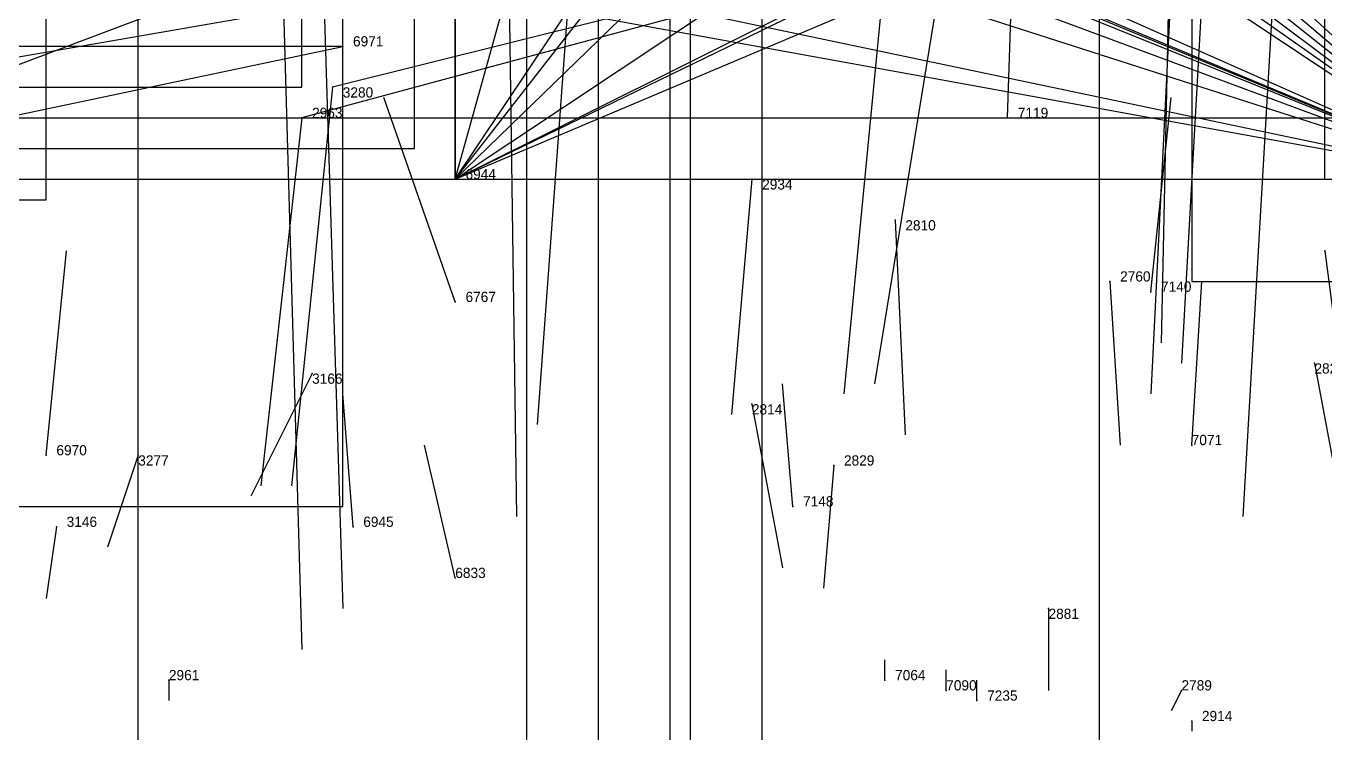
# Model space of a CAD drawing. Extents: x -0.07 to 1.1, y -0.07 to 1.1.
# Drawn here: x 0.183 to 0.31, y 0.9098 to 0.979 of the extents above; entities that cross this region are included whole.
import ezdxf

# ---------------------------------------------------------------- set-up
doc = ezdxf.new("R2010")
doc.units = 0
for name, color, linetype in [('Clients', 3, 'CONTINUOUS'), ('Facilities', 3, 'CONTINUOUS'), ('Facilities_lines', 3, 'CONTINUOUS'), ('Min_max_boxes', 1, 'CONTINUOUS'), ('Normals', 1, 'CONTINUOUS'), ('Source_points', 5, 'CONTINUOUS'), ('Text', 3, 'CONTINUOUS')]:
    doc.layers.add(name, color=color, linetype=linetype)

msp = doc.modelspace()

# ---------------------------------------------------------------- linework, layer by layer
at = {"layer": 'Clients', "color": 5}
for p in [(0.214, 0.977, 1), (0.213, 0.973), (0.21, 0.97)]:
    msp.add_point(p, dxfattribs=at)
at = {"layer": 'Facilities', "color": 3}
for p in [(0.279, 0.97, 1), (0.225, 0.964, 1), (0.254, 0.964), (0.268, 0.96), (0.31, 0.957), (0.289, 0.954), (0.293, 0.953, 1), (0.225, 0.952, 1), (0.211, 0.945), (0.309, 0.946), (0.254, 0.942), (0.297, 0.938, 1), (0.185, 0.937, 1), (0.194, 0.937), (0.262, 0.936), (0.258, 0.932, 1), (0.186, 0.93), (0.215, 0.93, 1), (0.225, 0.925, 1), (0.283, 0.922), (0.197, 0.915), (0.267, 0.915, 1), (0.273, 0.914, 1), (0.296, 0.914), (0.276, 0.913, 1), (0.297, 0.911)]:
    msp.add_point(p, dxfattribs=at)
at = {"layer": 'Facilities_lines', "color": 3}
for p, q in [((0.041, 0.922), (0.248, 1, 0.006)), ((0.326, 0.964), (0.128, 1, 0.145)), ((0.326, 0.964), (0.155, 1, 0.002)), ((0.321, 1, 0.02), (0.171, 0.974)), ((0.321, 1, 0.02), (0.21, 0.97)), ((0.321, 1, 0.02), (0.213, 0.973)), ((0.326, 0.964), (0.214, 1, 0.111)), ((0.225, 0.964, 1), (0.249, 1, 0.775)), ((0.225, 0.964, 1), (0.235, 1, 0.83)), ((0.225, 0.964, 1), (0.262, 1, 0.845)), ((0.225, 0.964, 1), (0.299, 1, 0.883)), ((0.225, 0.964, 1), (0.253, 1, 0.806)), ((0.225, 0.964, 1), (0.31, 1, 0.875)), ((0.225, 0.964, 1), (0.297, 1, 0.869)), ((0.225, 0.964, 1), (0.279, 1, 0.838)), ((0.326, 0.964), (0.229, 1, 0.193)), ((0.326, 0.964), (0.237, 1, 0.194)), ((0.326, 0.964), (0.239, 1, 0.116)), ((0.326, 0.964), (0.24, 1, 0.213)), ((0.326, 0.964), (0.245, 1, 0.133)), ((0.326, 0.964), (0.272, 1, 0.16)), ((0.326, 0.964), (0.275, 1, 0.215)), ((0.326, 0.964), (0.278, 1, 0.153)), ((0.326, 0.964), (0.281, 1, 0.168)), ((0.326, 0.964), (0.281, 1, 0.265)), ((0.326, 0.964), (0.284, 1, 0.132)), ((0.326, 0.964), (0.287, 1, 0.2)), ((0, 0.932, 0.966), (0.214, 0.977, 1))]:
    msp.add_line(p, q, dxfattribs=at)
at = {"layer": 'Min_max_boxes', "color": 1}
for p, q in [((0.185, 0.962, 0.898), (0.185, 1, 0.898)), ((0.185, 0.962, 1), (0.185, 1, 1)), ((0.194, 0.829, 0.772), (0.194, 1, 0.772)), ((0.194, 0.829, 1), (0.194, 1, 1)), ((0.21, 0.973, 0.366), (0.21, 1, 0.366)), ((0.21, 0.973, 0.38), (0.21, 1, 0.38)), ((0.221, 0.967, 0.321), (0.221, 1, 0.321)), ((0.221, 0.967, 0.333), (0.221, 1, 0.333)), ((0.225, 1, 0.775), (0.225, 0.964, 0.775)), ((0.225, 1, 1), (0.225, 0.964, 1)), ((0.232, 0.77, 0.579), (0.232, 1, 0.579)), ((0.232, 0.77, 0.652), (0.232, 1, 0.652)), ((0.239, 0.779, 0.399), (0.239, 1, 0.399)), ((0.239, 0.779, 0.402), (0.239, 1, 0.402)), ((0.246, 0.792, 0.596), (0.246, 1, 0.596)), ((0.246, 0.792, 0.733), (0.246, 1, 0.733)), ((0.248, 0.774), (0.248, 1)), ((0.248, 0.774, 0.288), (0.248, 1, 0.288)), ((0.255, 0.818, 0.462), (0.255, 1, 0.462)), ((0.255, 0.818, 0.627), (0.255, 1, 0.627)), ((0.288, 0.805, 0.345), (0.288, 1, 0.345)), ((0.288, 0.805, 0.585), (0.288, 1, 0.585)), ((0.297, 1), (0.297, 0.954)), ((0.297, 1, 0.356), (0.297, 0.954, 0.356)), ((0.31, 0.964, 0.775), (0.31, 1, 0.775)), ((0.31, 0.964, 1), (0.31, 1, 1)), ((0.214, 0.977, 0.966), (0, 0.977, 0.966)), ((0.214, 0.977, 1), (0, 0.977, 1)), ((0.214, 0.932, 0.966), (0.214, 0.977, 0.966)), ((0.214, 0.932, 1), (0.214, 0.977, 1)), ((0.214, 0.977, 0.966), (0.214, 0.977, 1)), ((0, 0.973, 0.366), (0.21, 0.973, 0.366)), ((0, 0.973, 0.38), (0.21, 0.973, 0.38)), ((0.21, 0.973, 0.366), (0.21, 0.973, 0.38)), ((0.126, 0.97), (0.428, 0.97)), ((0.126, 0.97, 0.02), (0.428, 0.97, 0.02)), ((0, 0.967, 0.321), (0.221, 0.967, 0.321)), ((0, 0.967, 0.333), (0.221, 0.967, 0.333)), ((0.221, 0.967, 0.321), (0.221, 0.967, 0.333)), ((0.128, 0.964), (0.423, 0.964)), ((0.128, 0.964, 0.307), (0.423, 0.964, 0.307)), ((0.225, 0.964, 0.775), (0.31, 0.964, 0.775)), ((0.225, 0.964, 1), (0.31, 0.964, 1)), ((0.225, 0.964, 0.775), (0.225, 0.964, 1)), ((0.31, 0.964, 0.775), (0.31, 0.964, 1)), ((0.15, 0.962, 0.898), (0.185, 0.962, 0.898)), ((0.15, 0.962, 1), (0.185, 0.962, 1)), ((0.185, 0.962, 0.898), (0.185, 0.962, 1)), ((0.297, 0.954), (0.755, 0.954)), ((0.297, 0.954, 0.356), (0.755, 0.954, 0.356)), ((0.297, 0.954), (0.297, 0.954, 0.356)), ((0, 0.932, 0.966), (0.214, 0.932, 0.966)), ((0, 0.932, 1), (0.214, 0.932, 1)), ((0.214, 0.932, 0.966), (0.214, 0.932, 1))]:
    msp.add_line(p, q, dxfattribs=at)
at = {"layer": 'Normals', "color": 1}
for p, q in [((0.214, 0.977, 1), (0.214, 1.022, 1.09)), ((0.225, 0.964, 1), (0.225, 1, 1.093)), ((0.23, 1, 0.001), (0.231, 0.931, 0.073)), ((0.279, 0.97, 1), (0.28, 1, 1.095)), ((0.299, 1, 0.007), (0.296, 0.946, 0.091)), ((0.306, 1, 0.013), (0.302, 0.931, 0.086)), ((0.268, 0.995), (0.263, 0.943, 0.085)), ((0.295, 0.995), (0.294, 0.948, 0.088)), ((0.208, 0.988), (0.21, 0.918, 0.072)), ((0.212, 0.987), (0.214, 0.922, 0.076)), ((0.295, 0.983), (0.293, 0.943, 0.092)), ((0.236, 0.981), (0.233, 0.94, 0.091)), ((0.272, 0.981), (0.266, 0.944, 0.093)), ((0.213, 0.973), (0.209, 0.934, 0.092)), ((0.225, 0.952, 1), (0.218, 0.972, 1.098)), ((0.293, 0.953, 1), (0.295, 0.972, 1.098)), ((0.21, 0.97), (0.206, 0.934, 0.093)), ((0.254, 0.964), (0.252, 0.941, 0.097)), ((0.268, 0.96), (0.269, 0.939, 0.098)), ((0.185, 0.937, 1), (0.187, 0.957, 1.098)), ((0.31, 0.957), (0.313, 0.934, 0.097)), ((0.289, 0.954), (0.29, 0.938, 0.099)), ((0.297, 0.938, 1), (0.298, 0.954, 1.099)), ((0.211, 0.945), (0.205, 0.933, 0.099)), ((0.309, 0.946), (0.312, 0.93, 0.099)), ((0.258, 0.932, 1), (0.257, 0.944, 1.099)), ((0.215, 0.93, 1), (0.214, 0.943, 1.099)), ((0.254, 0.942), (0.257, 0.926, 0.099)), ((0.225, 0.925, 1), (0.222, 0.938, 1.099)), ((0.194, 0.937), (0.191, 0.928, 0.1)), ((0.262, 0.936), (0.261, 0.924, 0.099)), ((0.186, 0.93), (0.185, 0.923, 0.1)), ((0.283, 0.922), (0.283, 0.914, 0.1)), ((0.267, 0.915, 1), (0.267, 0.917, 1.1)), ((0.273, 0.914, 1), (0.273, 0.916, 1.1)), ((0.197, 0.915), (0.197, 0.913, 0.1)), ((0.276, 0.913, 1), (0.276, 0.915, 1.1)), ((0.296, 0.914), (0.295, 0.912, 0.1)), ((0.297, 0.911), (0.297, 0.91, 0.1))]:
    msp.add_line(p, q, dxfattribs=at)
at = {"layer": 'Source_points', "color": 5}
for p in [(0.214, 0.977, 1), (0.213, 0.973), (0.21, 0.97), (0.279, 0.97, 1), (0.225, 0.964, 1), (0.254, 0.964), (0.268, 0.96), (0.31, 0.957), (0.289, 0.954), (0.293, 0.953, 1), (0.225, 0.952, 1), (0.211, 0.945), (0.309, 0.946), (0.254, 0.942), (0.297, 0.938, 1), (0.185, 0.937, 1), (0.194, 0.937), (0.262, 0.936), (0.258, 0.932, 1), (0.186, 0.93), (0.215, 0.93, 1), (0.225, 0.925, 1), (0.283, 0.922), (0.197, 0.915), (0.267, 0.915, 1), (0.273, 0.914, 1), (0.296, 0.914), (0.276, 0.913, 1), (0.297, 0.911)]:
    msp.add_point(p, dxfattribs=at)

# ---------------------------------------------------------------- texts
at = {"layer": 'Text', "color": 3}
for s, p in [('6971', (0.215, 0.977, 1)), ('3280', (0.214, 0.972)), ('2963', (0.211, 0.97)), ('7119', (0.28, 0.97, 1)), ('6944', (0.226, 0.964, 1)), ('2934', (0.255, 0.963)), ('2810', (0.269, 0.959)), ('2760', (0.29, 0.954)), ('7140', (0.294, 0.953, 1)), ('6767', (0.226, 0.952, 1)), ('3166', (0.211, 0.944)), ('2820', (0.309, 0.945)), ('2814', (0.254, 0.941)), ('7071', (0.297, 0.938, 1)), ('6970', (0.186, 0.937, 1)), ('3277', (0.194, 0.936)), ('2829', (0.263, 0.936)), ('7148', (0.259, 0.932, 1)), ('3146', (0.187, 0.93)), ('6945', (0.216, 0.93, 1)), ('6833', (0.225, 0.925, 1)), ('2881', (0.283, 0.921)), ('2961', (0.197, 0.915)), ('7064', (0.268, 0.915, 1)), ('7090', (0.273, 0.914, 1)), ('2789', (0.296, 0.914)), ('7235', (0.277, 0.913, 1)), ('2914', (0.298, 0.911))]:
    msp.add_text(s, height=0.001, dxfattribs=at).set_placement(p)

doc.saveas('drawing.dxf')
